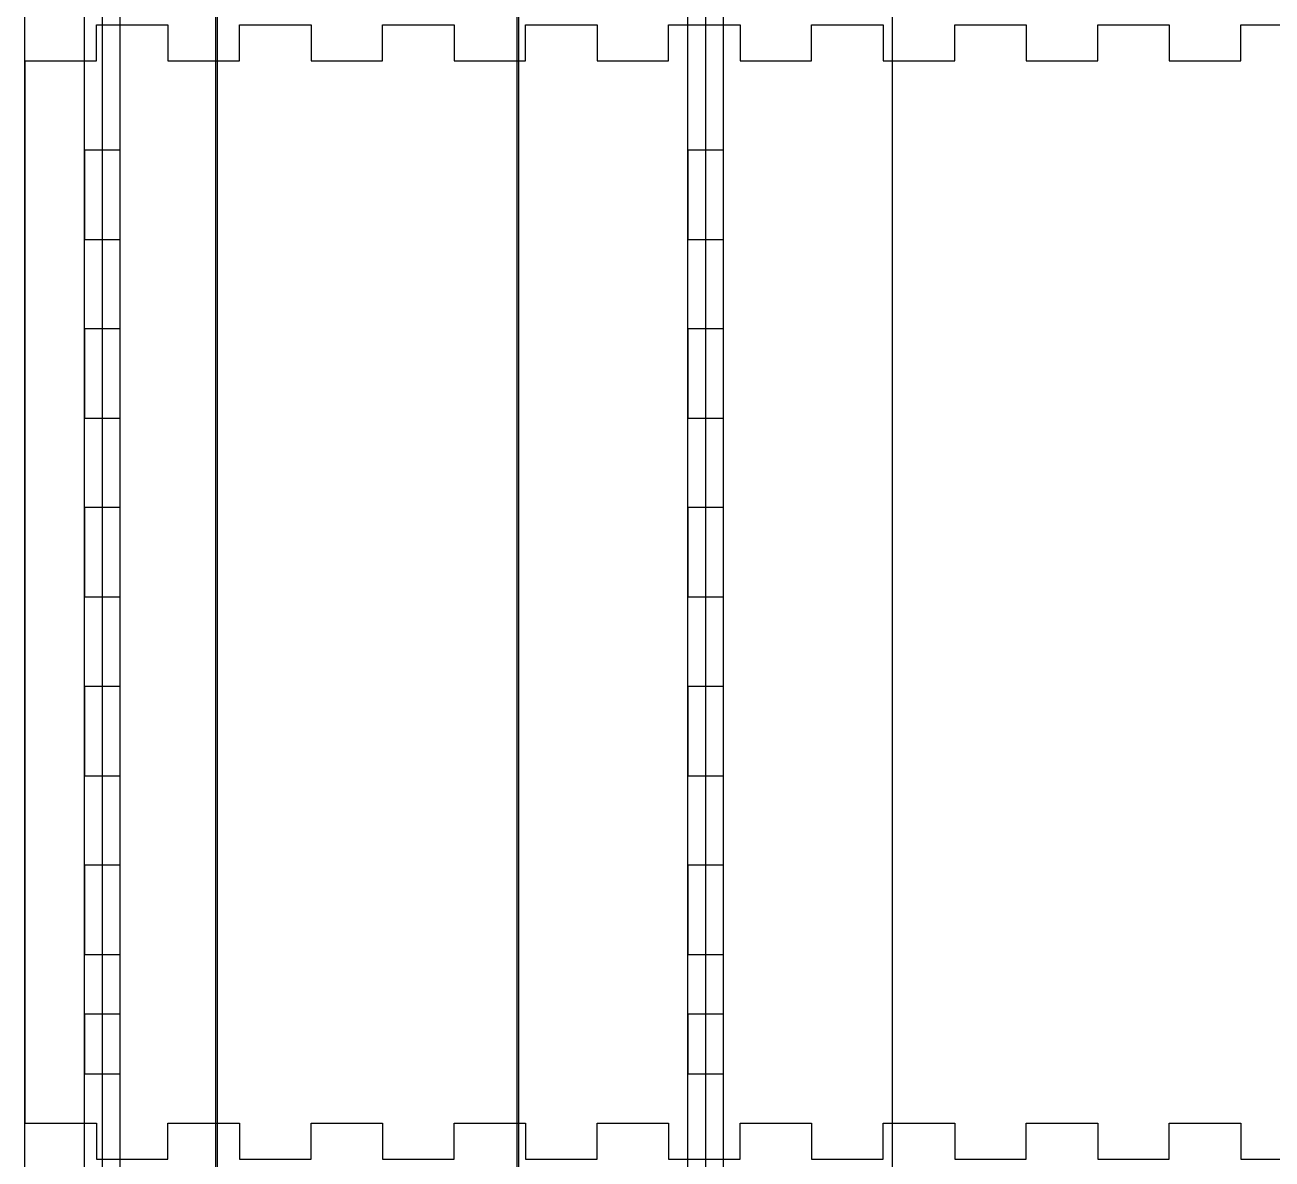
# Model space of a CAD drawing. Header units: millimetres. Extents: x -118 to 978, y -2247 to 617.
# Drawn here: x 435.5 to 644.8, y 291.4 to 481.7 of the extents above; entities that cross this region are included whole.
import ezdxf

# ---------------------------------------------------------------- set-up
doc = ezdxf.new("R2010")
doc.units = ezdxf.units.MM
doc.layers.add('Holes', color=1, linetype='Continuous', plot=False)
doc.layers.add('TabGuides', color=3, linetype='Continuous')

# ---------------------------------------------------------------- blocks, each defined once
blk = doc.blocks.new('Bottom Panel')
for p, q in [((12, 0), (12, 6)), ((12, 6), (24, 6)), ((24, 6), (24, 0)), ((36, 0), (36, 6)), ((36, 6), (48, 6)), ((48, 6), (48, 0)), ((60, 0), (60, 6)), ((60, 6), (72, 6)), ((72, 6), (72, 0)), ((84, 0), (84, 6)), ((84, 6), (96, 6)), ((96, 6), (96, 0)), ((108, 0), (108, 6)), ((108, 6), (120, 6)), ((120, 6), (120, 0)), ((132, 0), (132, 6)), ((132, 6), (144, 6)), ((144, 6), (144, 0)), ((156, 0), (156, 6)), ((156, 6), (168, 6)), ((168, 6), (168, 0)), ((180, 0), (180, 6)), ((180, 6), (192, 6)), ((192, 6), (192, 0)), ((204, 0), (204, 6)), ((204, 6), (216, 6)), ((0, 0), (12, 0)), ((24, 0), (36, 0)), ((48, 0), (60, 0)), ((72, 0), (84, 0)), ((96, 0), (108, 0)), ((120, 0), (132, 0)), ((144, 0), (156, 0)), ((168, 0), (180, 0)), ((192, 0), (204, 0)), ((0, -178.32), (12, -178.32)), ((12, -178.32), (12, -184.32)), ((24, -184.32), (24, -178.32)), ((24, -178.32), (36, -178.32)), ((36, -178.32), (36, -184.32)), ((48, -184.32), (48, -178.32)), ((48, -178.32), (60, -178.32)), ((60, -178.32), (60, -184.32)), ((72, -184.32), (72, -178.32)), ((72, -178.32), (84, -178.32)), ((84, -178.32), (84, -184.32)), ((96, -184.32), (96, -178.32)), ((96, -178.32), (108, -178.32)), ((108, -178.32), (108, -184.32)), ((120, -184.32), (120, -178.32)), ((120, -178.32), (132, -178.32)), ((132, -178.32), (132, -184.32)), ((144, -184.32), (144, -178.32)), ((144, -178.32), (156, -178.32)), ((156, -178.32), (156, -184.32)), ((168, -184.32), (168, -178.32)), ((168, -178.32), (180, -178.32)), ((180, -178.32), (180, -184.32)), ((192, -184.32), (192, -178.32)), ((192, -178.32), (204, -178.32)), ((204, -178.32), (204, -184.32)), ((12, -184.32), (24, -184.32)), ((36, -184.32), (48, -184.32)), ((60, -184.32), (72, -184.32)), ((84, -184.32), (96, -184.32)), ((108, -184.32), (120, -184.32)), ((132, -184.32), (144, -184.32)), ((156, -184.32), (168, -184.32)), ((180, -184.32), (192, -184.32)), ((204, -184.32), (216, -184.32))]:
    blk.add_line(p, q)
blk.add_lwpolyline([(0, 0), (0, -178.32)])
at = {"layer": 'Holes'}
for points in [[(10, -15), (10, -30), (16, -30), (16, -15)], [(111.23, -15), (111.23, -30), (117.23, -30), (117.23, -15)], [(10, -45), (10, -60), (16, -60), (16, -45)], [(111.23, -45), (111.23, -60), (117.23, -60), (117.23, -45)], [(10, -75), (10, -90), (16, -90), (16, -75)], [(111.23, -75), (111.23, -90), (117.23, -90), (117.23, -75)], [(10, -105), (10, -120), (16, -120), (16, -105)], [(111.23, -105), (111.23, -120), (117.23, -120), (117.23, -105)], [(10, -135), (10, -150), (16, -150), (16, -135)], [(111.23, -135), (111.23, -150), (117.23, -150), (117.23, -135)], [(10, -160), (10, -170), (16, -170), (16, -160)], [(111.23, -160), (111.23, -170), (117.23, -170), (117.23, -160)]]:
    blk.add_lwpolyline(points, close=True, dxfattribs=at)

msp = doc.modelspace()

# ---------------------------------------------------------------- linework, layer by layer
at = {"layer": 'TabGuides'}
for p in [(435.5074, 166.7347), (445.5074, 122.3697), (448.5074, -3.6403), (451.5074, 122.3697), (467.5116, -2198.3252), (467.7885, 19.0042), (518.1132, -2157.5272), (518.3901, 59.8022), (546.7359, 87.8654), (549.7359, -3.6403), (552.7359, 87.8654), (581.0818, 86.7372)]:
    msp.add_xline(p, (0, 1), dxfattribs=at)

# ---------------------------------------------------------------- block references
msp.add_blockref('Bottom Panel', (435.5074, 475.739))

doc.saveas('drawing.dxf')
